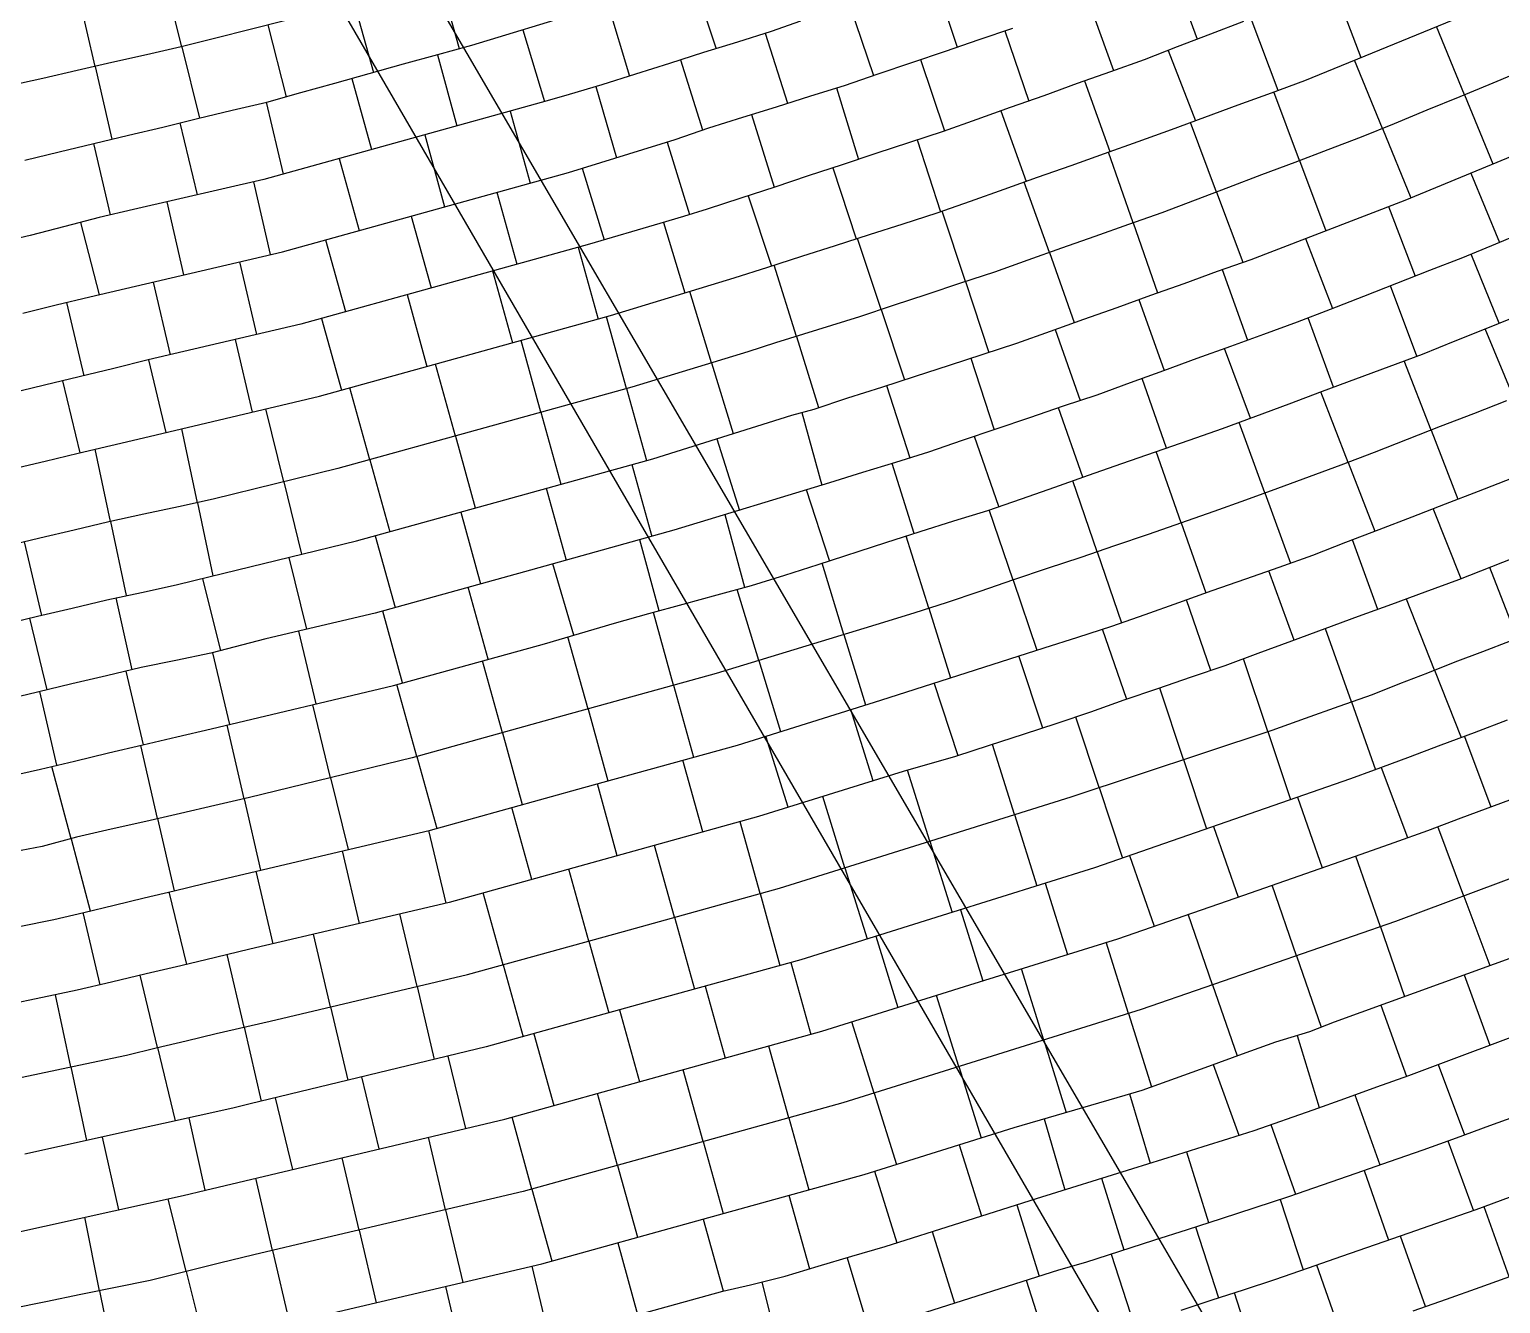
# Model space of a CAD drawing. Extents: x 720124 to 720679, y 1579628 to 1580856.
# Drawn here: x 720287 to 720369.8, y 1580141.3 to 1580213 of the extents above; entities that cross this region are included whole.
import ezdxf

# ---------------------------------------------------------------- set-up
doc = ezdxf.new("R2010")
doc.units = 0
doc.layers.add('10016_0502_PANTES', color=7, linetype='Continuous')
doc.layers.add('AGROCAD PLL', color=7, linetype='Continuous')
doc.layers.add('GT01-0010016-0502', color=30, linetype='Continuous', lineweight=25)

msp = doc.modelspace()

# ---------------------------------------------------------------- linework, layer by layer
at = {"layer": '10016_0502_PANTES'}
for points in [[(720268.439, 1580455.262), (720274.046, 1580394.001), (720275.294, 1580380.364), (720276.016, 1580372.472), (720280.262, 1580326.083), (720285.825, 1580265.298), (720287.867, 1580242.982), (720294.408, 1580231.714), (720294.408, 1580231.714), (720320.137, 1580187.392), (720334.755, 1580162.21), (720355.713, 1580126.107), (720361.404, 1580116.303), (720363.627, 1580112.287), (720365.639, 1580108.498), (720372.713, 1580094.882), (720384.837, 1580071.561)], [(720370.092, 1580124.958), (720369.378, 1580127.339), (720369.06, 1580128.45), (720368.822, 1580129.482), (720368.584, 1580130.276), (720368.187, 1580131.546), (720367.869, 1580132.102), (720367.076, 1580132.737), (720366.203, 1580133.213), (720365.171, 1580133.372), (720363.504, 1580133.451), (720362.234, 1580133.61), (720360.408, 1580134.007), (720359.694, 1580134.245), (720358.979, 1580134.483), (720356.317, 1580135.154), (720350.014, 1580145.954), (720336.727, 1580168.72), (720292.867, 1580243.87)]]:
    msp.add_lwpolyline(points, dxfattribs=at)
at = {"layer": 'AGROCAD PLL', "color": 3, "true_color": 0x00ff00}
for points in [[(720295.611, 1580212.032), (720294.586, 1580216.154)], [(720295.611, 1580212.032), (720294.586, 1580216.154)], [(720310.088, 1580215.952), (720311.217, 1580211.922)], [(720337.915, 1580215.994), (720339.253, 1580212.009)], [(720290.736, 1580210.92), (720289.799, 1580214.992)], [(720290.736, 1580210.92), (720289.799, 1580214.992)], [(720360.456, 1580215.39), (720361.965, 1580211.423)], [(720305.275, 1580214.598), (720306.392, 1580210.588)], [(720319.582, 1580214.431), (720320.801, 1580210.379)], [(720333.179, 1580214.388), (720334.543, 1580210.41)], [(720346.624, 1580214.627), (720348.049, 1580210.684)], [(720300.459, 1580213.254), (720301.485, 1580209.218)], [(720314.796, 1580212.986), (720316.019, 1580208.938)], [(720341.924, 1580212.922), (720343.273, 1580208.975)], [(720309.997, 1580211.582), (720311.092, 1580207.572)], [(720351.116, 1580211.817), (720352.655, 1580207.865)], [(720290.736, 1580210.92), (720291.678, 1580206.827)], [(720337.19, 1580211.312), (720338.541, 1580207.292)], [(720363.181, 1580207.42), (720361.601, 1580211.275)], [(720363.181, 1580207.42), (720361.601, 1580211.275)], [(720305.178, 1580210.25), (720306.295, 1580206.242)], [(720346.419, 1580210.105), (720347.832, 1580206.131)], [(720318.904, 1580209.787), (720320.07, 1580205.784)], [(720332.454, 1580209.71), (720333.703, 1580205.691)], [(720367.804, 1580209.325), (720369.396, 1580205.436)], [(720300.362, 1580208.906), (720301.316, 1580204.861)], [(720314.099, 1580208.405), (720315.221, 1580204.358)], [(720341.712, 1580208.42), (720343.123, 1580204.45)], [(720295.499, 1580207.741), (720296.482, 1580203.696)], [(720353.841, 1580203.847), (720352.372, 1580207.761)], [(720353.841, 1580203.847), (720352.372, 1580207.761)], [(720363.181, 1580207.42), (720364.776, 1580203.525)], [(720309.28, 1580207.069), (720310.402, 1580203.022)], [(720304.462, 1580205.734), (720305.584, 1580201.686)], [(720349.151, 1580202.116), (720347.756, 1580206.104)], [(720349.151, 1580202.116), (720347.756, 1580206.104)], [(720318.151, 1580205.194), (720319.388, 1580201.168)], [(720332.243, 1580205.204), (720333.555, 1580201.209)], [(720358.517, 1580205.617), (720359.997, 1580201.674)], [(720368.148, 1580204.92), (720369.764, 1580201.013)], [(720299.637, 1580204.424), (720300.581, 1580200.329)], [(720344.438, 1580200.446), (720343.026, 1580204.415)], [(720344.438, 1580200.446), (720343.026, 1580204.415)], [(720294.765, 1580203.301), (720295.713, 1580199.187)], [(720313.339, 1580203.836), (720314.462, 1580199.789)], [(720327.494, 1580203.641), (720328.793, 1580199.685)], [(720353.841, 1580203.847), (720355.325, 1580199.894)], [(720308.521, 1580202.501), (720309.643, 1580198.453)], [(720339.713, 1580198.81), (720338.412, 1580202.774)], [(720339.713, 1580198.81), (720338.412, 1580202.774)], [(720363.518, 1580203.032), (720365.028, 1580199.116)], [(720289.903, 1580202.136), (720290.96, 1580198.071)], [(720349.151, 1580202.116), (720350.528, 1580198.178)], [(720303.703, 1580201.165), (720304.825, 1580197.117)], [(720317.922, 1580200.749), (720319.045, 1580196.701)], [(720334.969, 1580197.231), (720333.632, 1580201.234)], [(720334.969, 1580197.231), (720333.632, 1580201.234)], [(720358.853, 1580201.233), (720360.371, 1580197.295)], [(720298.86, 1580199.925), (720299.82, 1580195.835)], [(720344.438, 1580200.446), (720345.841, 1580196.5)], [(720369.76, 1580196.465), (720368.174, 1580200.353)], [(720313.104, 1580199.413), (720314.226, 1580195.365)], [(720330.204, 1580195.718), (720328.952, 1580199.736)], [(720330.204, 1580195.718), (720328.952, 1580199.736)], [(720354.17, 1580199.484), (720355.584, 1580195.507)], [(720293.992, 1580198.783), (720294.953, 1580194.691)], [(720325.427, 1580194.241), (720324.199, 1580198.256)], [(720325.427, 1580194.241), (720324.199, 1580198.256)], [(720339.713, 1580198.81), (720341.021, 1580194.827)], [(720365.115, 1580194.614), (720363.63, 1580198.569)], [(720289.125, 1580197.637), (720290.106, 1580193.512)], [(720308.286, 1580198.077), (720309.408, 1580194.03)], [(720349.463, 1580197.795), (720350.906, 1580193.803)], [(720303.468, 1580196.741), (720304.59, 1580192.694)], [(720320.644, 1580192.786), (720319.521, 1580196.834)], [(720320.644, 1580192.786), (720319.521, 1580196.834)], [(720334.969, 1580197.231), (720336.288, 1580193.286)], [(720344.755, 1580196.113), (720346.177, 1580192.113)], [(720370.576, 1580192.265), (720368.965, 1580196.142)], [(720370.576, 1580192.265), (720368.965, 1580196.142)], [(720298.612, 1580195.551), (720299.574, 1580191.459)], [(720315.825, 1580191.45), (720314.703, 1580195.498)], [(720315.825, 1580191.45), (720314.703, 1580195.498)], [(720330.204, 1580195.718), (720331.452, 1580191.714)], [(720355.747, 1580191.115), (720354.297, 1580195.04)], [(720293.745, 1580194.407), (720294.708, 1580190.309)], [(720311.007, 1580190.115), (720309.885, 1580194.162)], [(720311.007, 1580190.115), (720309.885, 1580194.162)], [(720325.427, 1580194.241), (720326.647, 1580190.254)], [(720340.022, 1580194.504), (720341.332, 1580190.463)], [(720365.92, 1580190.445), (720364.4, 1580194.346)], [(720365.92, 1580190.445), (720364.4, 1580194.346)], [(720288.888, 1580193.218), (720289.867, 1580189.165)], [(720306.189, 1580188.779), (720305.067, 1580192.826)], [(720306.189, 1580188.779), (720305.067, 1580192.826)], [(720320.644, 1580192.786), (720321.766, 1580188.739)], [(720301.348, 1580187.531), (720300.335, 1580191.638)], [(720301.348, 1580187.531), (720300.335, 1580191.638)], [(720315.825, 1580191.45), (720316.947, 1580187.403)], [(720330.503, 1580191.44), (720331.626, 1580187.346)], [(720356.566, 1580186.91), (720355.112, 1580190.88)], [(720356.566, 1580186.91), (720355.112, 1580190.88)], [(720311.007, 1580190.115), (720312.129, 1580186.067)], [(720325.726, 1580189.966), (720326.989, 1580185.931)], [(720341.594, 1580186.148), (720340.223, 1580190.09)], [(720365.92, 1580190.445), (720367.429, 1580186.57)], [(720306.189, 1580188.779), (720307.311, 1580184.731)], [(720320.943, 1580188.511), (720322.065, 1580184.463)], [(720361.259, 1580188.633), (720362.759, 1580184.762)], [(720301.348, 1580187.531), (720302.351, 1580183.458)], [(720347.13, 1580183.6), (720345.762, 1580187.601)], [(720347.13, 1580183.6), (720345.762, 1580187.601)], [(720316.125, 1580187.175), (720317.247, 1580183.128)], [(720332.069, 1580183.101), (720330.776, 1580187.086)], [(720356.566, 1580186.91), (720358.009, 1580182.968)], [(720296.486, 1580186.363), (720297.361, 1580182.238)], [(720311.306, 1580185.839), (720312.428, 1580181.792)], [(720342.392, 1580182.002), (720341.04, 1580185.955)], [(720342.392, 1580182.002), (720341.04, 1580185.955)], [(720327.302, 1580181.594), (720326.185, 1580185.686)], [(720351.859, 1580185.222), (720353.239, 1580181.286)], [(720286.734, 1580184.155), (720287.709, 1580180.02)], [(720306.488, 1580184.503), (720307.61, 1580180.456)], [(720362.915, 1580180.346), (720361.493, 1580184.279)], [(720347.13, 1580183.6), (720348.497, 1580179.6)], [(720301.639, 1580183.284), (720302.628, 1580179.237)], [(720317.668, 1580178.915), (720316.489, 1580182.917)], [(720332.872, 1580178.945), (720331.644, 1580182.963)], [(720332.872, 1580178.945), (720331.644, 1580182.963)], [(720358.221, 1580178.624), (720356.785, 1580182.532)], [(720296.782, 1580182.097), (720297.781, 1580178.028)], [(720342.392, 1580182.002), (720343.737, 1580178.069)], [(720312.858, 1580177.552), (720311.735, 1580181.6)], [(720328.09, 1580177.485), (720326.87, 1580181.476)], [(720328.09, 1580177.485), (720326.87, 1580181.476)], [(720353.523, 1580176.914), (720352.159, 1580180.902)], [(720308.039, 1580176.216), (720306.917, 1580180.264)], [(720287.037, 1580179.858), (720288.012, 1580175.823)], [(720348.793, 1580175.294), (720347.435, 1580179.242)], [(720303.18, 1580175.038), (720302.203, 1580179.137)], [(720318.472, 1580174.75), (720317.343, 1580178.819)], [(720318.472, 1580174.75), (720317.343, 1580178.819)], [(720298.317, 1580173.879), (720297.354, 1580177.916)], [(720313.653, 1580173.414), (720312.531, 1580177.462)], [(720313.653, 1580173.414), (720312.531, 1580177.462)], [(720328.09, 1580177.485), (720329.312, 1580173.484)], [(720308.835, 1580172.079), (720307.713, 1580176.126)], [(720308.835, 1580172.079), (720307.713, 1580176.126)], [(720323.29, 1580176.086), (720324.412, 1580172.039)], [(720351.984, 1580171.905), (720350.645, 1580175.93)], [(720303.98, 1580170.884), (720302.977, 1580174.99)], [(720303.98, 1580170.884), (720302.977, 1580174.99)], [(720318.472, 1580174.75), (720319.594, 1580170.703)], [(720334.513, 1580170.712), (720333.258, 1580174.72)], [(720347.24, 1580170.326), (720345.918, 1580174.299)], [(720313.653, 1580173.414), (720314.775, 1580169.367)], [(720294.25, 1580168.577), (720293.301, 1580172.701)], [(720294.25, 1580168.577), (720293.301, 1580172.701)], [(720329.741, 1580169.218), (720328.487, 1580173.226)], [(720367.796, 1580173.207), (720369.285, 1580169.24)], [(720308.835, 1580172.079), (720309.957, 1580168.031)], [(720324.939, 1580167.827), (720323.817, 1580171.874)], [(720289.38, 1580167.445), (720288.297, 1580171.521)], [(720289.38, 1580167.445), (720288.297, 1580171.521)], [(720337.706, 1580167.31), (720336.453, 1580171.311)], [(720363.115, 1580171.449), (720364.594, 1580167.509)], [(720303.98, 1580170.884), (720304.968, 1580166.838)], [(720320.121, 1580166.491), (720318.999, 1580170.538)], [(720347.24, 1580170.326), (720348.559, 1580166.362)], [(720347.24, 1580170.326), (720348.559, 1580166.362)], [(720332.934, 1580165.816), (720331.679, 1580169.825)], [(720358.399, 1580169.788), (720359.784, 1580165.808)], [(720294.25, 1580168.577), (720295.183, 1580164.523)], [(720315.303, 1580165.155), (720314.181, 1580169.202)], [(720342.477, 1580168.804), (720343.732, 1580164.796)], [(720342.477, 1580168.804), (720343.732, 1580164.796)], [(720310.483, 1580163.826), (720309.521, 1580167.914)], [(720328.152, 1580164.359), (720327.03, 1580168.406)], [(720353.677, 1580168.144), (720355.061, 1580164.167)], [(720367.763, 1580164.222), (720366.306, 1580168.135)], [(720367.763, 1580164.222), (720366.306, 1580168.135)], [(720289.38, 1580167.445), (720290.458, 1580163.388)], [(720305.616, 1580162.68), (720304.655, 1580166.764)], [(720323.334, 1580163.023), (720322.211, 1580167.07)], [(720337.706, 1580167.31), (720338.961, 1580163.302)], [(720337.706, 1580167.31), (720338.961, 1580163.302)], [(720348.955, 1580166.5), (720350.337, 1580162.531)], [(720363.07, 1580162.497), (720361.693, 1580166.472)], [(720363.07, 1580162.497), (720361.693, 1580166.472)], [(720300.749, 1580161.534), (720299.789, 1580165.614)], [(720318.515, 1580161.687), (720317.393, 1580165.734)], [(720332.934, 1580165.816), (720334.189, 1580161.808)], [(720332.934, 1580165.816), (720334.189, 1580161.808)], [(720295.885, 1580160.376), (720294.895, 1580164.454)], [(720313.697, 1580160.351), (720312.575, 1580164.399)], [(720328.152, 1580164.359), (720329.274, 1580160.311)], [(720328.152, 1580164.359), (720329.274, 1580160.311)], [(720344.204, 1580164.943), (720345.459, 1580160.935)], [(720358.346, 1580160.86), (720356.97, 1580164.83)], [(720358.346, 1580160.86), (720356.97, 1580164.83)], [(720339.432, 1580163.45), (720340.687, 1580159.441)], [(720367.763, 1580164.222), (720369.221, 1580160.307)], [(720291.019, 1580159.226), (720290.055, 1580163.292)], [(720308.85, 1580159.127), (720307.889, 1580163.215)], [(720323.334, 1580163.023), (720324.456, 1580158.976)], [(720323.334, 1580163.023), (720324.456, 1580158.976)], [(720353.621, 1580159.223), (720352.246, 1580163.192)], [(720353.621, 1580159.223), (720352.246, 1580163.192)], [(720303.983, 1580157.982), (720303.022, 1580162.069)], [(720334.661, 1580161.956), (720335.915, 1580157.948)], [(720363.07, 1580162.497), (720364.43, 1580158.57)], [(720318.515, 1580161.687), (720319.637, 1580157.64)], [(720318.515, 1580161.687), (720319.637, 1580157.64)], [(720348.889, 1580157.608), (720347.635, 1580161.616)], [(720348.889, 1580157.608), (720347.635, 1580161.616)], [(720299.115, 1580156.841), (720298.166, 1580160.926)], [(720313.697, 1580160.351), (720314.819, 1580156.304)], [(720313.697, 1580160.351), (720314.819, 1580156.304)], [(720329.884, 1580160.48), (720331.006, 1580156.433)], [(720358.346, 1580160.86), (720359.736, 1580156.846)], [(720294.25, 1580155.688), (720293.276, 1580159.759)], [(720344.118, 1580156.114), (720342.863, 1580160.123)], [(720344.118, 1580156.114), (720342.863, 1580160.123)], [(720367.784, 1580159.786), (720369.222, 1580155.82)], [(720308.85, 1580159.127), (720309.816, 1580155.024)], [(720308.85, 1580159.127), (720309.816, 1580155.024)], [(720325.065, 1580159.145), (720326.187, 1580155.097)], [(720339.346, 1580154.621), (720338.091, 1580158.629)], [(720339.346, 1580154.621), (720338.091, 1580158.629)], [(720353.621, 1580159.223), (720355.005, 1580155.228)], [(720303.983, 1580157.982), (720304.954, 1580153.854)], [(720303.983, 1580157.982), (720304.954, 1580153.854)], [(720320.247, 1580157.809), (720321.369, 1580153.762)], [(720334.574, 1580153.127), (720333.32, 1580157.135)], [(720334.574, 1580153.127), (720333.32, 1580157.135)], [(720315.429, 1580156.473), (720316.551, 1580152.426)], [(720358.384, 1580156.38), (720359.617, 1580152.314)], [(720294.25, 1580155.688), (720295.238, 1580151.561)], [(720294.25, 1580155.688), (720295.238, 1580151.561)], [(720310.592, 1580155.211), (720311.572, 1580151.135)], [(720329.773, 1580151.733), (720328.651, 1580155.78)], [(720329.773, 1580151.733), (720328.651, 1580155.78)], [(720289.369, 1580154.604), (720290.253, 1580150.457)], [(720289.369, 1580154.604), (720290.253, 1580150.457)], [(720324.955, 1580150.397), (720323.833, 1580154.445)], [(720324.955, 1580150.397), (720323.833, 1580154.445)], [(720339.346, 1580154.621), (720340.601, 1580150.613)], [(720353.661, 1580154.742), (720355.102, 1580150.757)], [(720366.32, 1580154.731), (720367.802, 1580150.781)], [(720305.73, 1580154.041), (720306.707, 1580149.983)], [(720300.869, 1580152.871), (720301.841, 1580148.831)], [(720320.137, 1580149.061), (720319.015, 1580153.109)], [(720320.137, 1580149.061), (720319.015, 1580153.109)], [(720334.574, 1580153.127), (720335.829, 1580149.119)], [(720361.62, 1580153.025), (720363.038, 1580149.084)], [(720296.001, 1580151.732), (720296.914, 1580147.664)], [(720315.319, 1580147.726), (720314.196, 1580151.773)], [(720315.319, 1580147.726), (720314.196, 1580151.773)], [(720329.773, 1580151.733), (720330.895, 1580147.686)], [(720344.145, 1580151.684), (720345.307, 1580147.685)], [(720356.906, 1580151.357), (720358.291, 1580147.431)], [(720291.12, 1580150.65), (720292.039, 1580146.554)], [(720310.456, 1580146.561), (720309.496, 1580150.643)], [(720310.456, 1580146.561), (720309.496, 1580150.643)], [(720324.955, 1580150.397), (720326.077, 1580146.35)], [(720339.363, 1580150.225), (720340.62, 1580146.211)], [(720366.869, 1580150.44), (720368.3, 1580146.502)], [(720305.589, 1580145.416), (720304.631, 1580149.491)], [(720305.589, 1580145.416), (720304.631, 1580149.491)], [(720352.146, 1580149.829), (720353.385, 1580145.836)], [(720320.137, 1580149.061), (720321.259, 1580145.014)], [(720334.591, 1580148.731), (720335.851, 1580144.708)], [(720362.154, 1580148.775), (720363.527, 1580144.849)], [(720300.721, 1580144.278), (720299.775, 1580148.342)], [(720300.721, 1580144.278), (720299.775, 1580148.342)], [(720315.319, 1580147.726), (720316.441, 1580143.678)], [(720347.376, 1580148.332), (720348.636, 1580144.304)], [(720295.864, 1580143.088), (720294.848, 1580147.178)], [(720295.864, 1580143.088), (720294.848, 1580147.178)], [(720357.428, 1580147.142), (720358.716, 1580143.172)], [(720290.985, 1580142.002), (720290.15, 1580146.139)], [(720290.985, 1580142.002), (720290.15, 1580146.139)], [(720310.456, 1580146.561), (720311.418, 1580142.473)], [(720342.605, 1580146.836), (720343.868, 1580142.827)], [(720370.313, 1580142.787), (720368.912, 1580146.727)], [(720305.589, 1580145.416), (720306.551, 1580141.328)], [(720324.961, 1580146.04), (720326.083, 1580141.992)], [(720337.836, 1580145.334), (720339.104, 1580141.31)], [(720352.67, 1580145.605), (720353.963, 1580141.596)], [(720320.142, 1580144.705), (720321.264, 1580140.657)], [(720365.602, 1580141.111), (720364.191, 1580145.08)], [(720300.721, 1580144.278), (720301.674, 1580140.18)], [(720347.912, 1580144.071), (720349.203, 1580140.066)], [(720295.864, 1580143.088), (720296.873, 1580139.029)], [(720315.319, 1580143.39), (720316.28, 1580139.302)], [(720360.875, 1580139.484), (720359.497, 1580143.445)], [(720290.985, 1580142.002), (720291.809, 1580137.918)], [(720310.451, 1580142.245), (720311.413, 1580138.157)], [(720328.248, 1580142.497), (720329.264, 1580138.412)], [(720343.135, 1580142.594), (720344.407, 1580138.601)], [(720356.133, 1580137.899), (720354.848, 1580141.882)]]:
    msp.add_lwpolyline(points, dxfattribs=at)
at = {"layer": 'AGROCAD PLL', "color": 1, "true_color": 0xff0000}
for points in [[(720324.34, 1580215.964), (720325.677, 1580211.916)], [(720355.783, 1580213.613), (720357.297, 1580209.576)], [(720327.681, 1580208.218), (720328.955, 1580204.121)], [(720322.931, 1580206.662), (720324.185, 1580202.581)], [(720336.988, 1580206.78), (720338.315, 1580202.74)], [(720335.267, 1580192.957), (720336.582, 1580188.881)], [(720361.259, 1580188.633), (720359.721, 1580192.605)], [(720361.259, 1580188.633), (720359.721, 1580192.605)], [(720296.486, 1580186.363), (720295.605, 1580190.521)], [(720296.486, 1580186.363), (720295.605, 1580190.521)], [(720351.859, 1580185.222), (720350.452, 1580189.236)], [(720351.859, 1580185.222), (720350.452, 1580189.236)], [(720367.607, 1580182.074), (720366.041, 1580186.035)], [(720291.598, 1580185.314), (720292.485, 1580181.13)], [(720337.649, 1580180.419), (720336.372, 1580184.487)], [(720337.649, 1580180.419), (720336.372, 1580184.487)], [(720370.772, 1580178.748), (720369.219, 1580182.711)], [(720366.112, 1580176.936), (720364.533, 1580180.938)], [(720323.29, 1580176.086), (720322.152, 1580180.188)], [(720323.29, 1580176.086), (720322.152, 1580180.188)], [(720361.441, 1580175.154), (720359.978, 1580179.27)], [(720344.062, 1580173.674), (720342.719, 1580177.743)], [(720356.728, 1580173.484), (720355.367, 1580177.574)], [(720293.449, 1580172.735), (720292.48, 1580176.879)], [(720339.31, 1580172.12), (720337.958, 1580176.215)], [(720288.583, 1580171.588), (720287.614, 1580175.729)], [(720299.122, 1580169.701), (720298.168, 1580173.843)], [(720299.122, 1580169.701), (720298.168, 1580173.843)], [(720363.083, 1580158.082), (720364.54, 1580154.066)], [(720299.115, 1580156.841), (720300.081, 1580152.682)], [(720299.115, 1580156.841), (720300.081, 1580152.682)], [(720348.889, 1580157.608), (720350.181, 1580153.482)], [(720344.118, 1580156.114), (720345.391, 1580152.046)], [(720329.779, 1580147.376), (720330.928, 1580143.232)], [(720333.057, 1580143.864), (720334.267, 1580139.784)]]:
    msp.add_lwpolyline(points, dxfattribs=at)
at = {"layer": 'AGROCAD PLL', "color": 5, "true_color": 0x0000ff}
for points in [[(720351.322, 1580216.338), (720352.752, 1580212.447)], [(720367.804, 1580209.325), (720366.23, 1580213.165)], [(720367.804, 1580209.325), (720366.23, 1580213.165)], [(720328.444, 1580212.785), (720329.691, 1580208.846)], [(720295.611, 1580212.032), (720296.61, 1580208.011)], [(720323.673, 1580211.287), (720324.915, 1580207.346)], [(720358.517, 1580205.617), (720357.063, 1580209.49)], [(720358.517, 1580205.617), (720357.063, 1580209.49)], [(720290.638, 1580206.574), (720291.585, 1580202.559)], [(720322.724, 1580202.144), (720323.912, 1580198.169)], [(720360.43, 1580192.866), (720358.999, 1580196.761)], [(720351.036, 1580189.44), (720349.667, 1580193.355)], [(720346.315, 1580187.793), (720344.956, 1580191.701)], [(720291.598, 1580185.314), (720290.738, 1580189.37)], [(720291.598, 1580185.314), (720290.738, 1580189.37)], [(720336.829, 1580184.631), (720335.588, 1580188.572)], [(720322.479, 1580180.277), (720321.387, 1580184.276)], [(720291.904, 1580181.003), (720292.79, 1580176.953)], [(720337.649, 1580180.419), (720338.878, 1580176.51)], [(720332.872, 1580178.945), (720334.084, 1580174.978)], [(720366.112, 1580176.936), (720367.611, 1580173.138)], [(720366.112, 1580176.936), (720367.611, 1580173.138)], [(720361.441, 1580175.154), (720362.8, 1580171.332)], [(720361.441, 1580175.154), (720362.8, 1580171.332)], [(720356.728, 1580173.484), (720358.004, 1580169.651)], [(720356.728, 1580173.484), (720358.004, 1580169.651)], [(720342.477, 1580168.804), (720341.24, 1580172.756)], [(720351.984, 1580171.905), (720353.281, 1580168.007)], [(720351.984, 1580171.905), (720353.281, 1580168.007)], [(720299.122, 1580169.701), (720300.049, 1580165.675)], [(720289.369, 1580154.604), (720288.505, 1580158.66)], [(720348.946, 1580153.08), (720350.105, 1580149.188)]]:
    msp.add_lwpolyline(points, dxfattribs=at)
at = {"layer": 'GT01-0010016-0502'}
for points in [[(720286.076, 1580188.268), (720287.928, 1580188.705), (720289.77, 1580189.142), (720291.622, 1580189.579), (720293.464, 1580190.016), (720303.359, 1580192.353), (720311.552, 1580194.624), (720319.744, 1580196.895), (720326.691, 1580199.018), (720328.596, 1580199.621), (720330.5, 1580200.235), (720332.405, 1580200.839), (720334.31, 1580201.453), (720336.215, 1580202.067), (720338.12, 1580202.671), (720340.003, 1580203.34), (720341.886, 1580204.01), (720343.769, 1580204.679), (720345.662, 1580205.349), (720347.545, 1580206.029), (720349.428, 1580206.699), (720351.31, 1580207.368), (720353.182, 1580208.06), (720355.065, 1580208.752), (720356.937, 1580209.443), (720358.809, 1580210.135), (720369.724, 1580214.591)], [(720286.775, 1580205.65), (720288.714, 1580206.12), (720290.663, 1580206.58), (720292.602, 1580207.051), (720294.551, 1580207.511), (720296.49, 1580207.982), (720298.439, 1580208.452), (720300.388, 1580208.912), (720302.316, 1580209.449), (720304.232, 1580209.986), (720306.159, 1580210.523), (720308.086, 1580211.061), (720310.013, 1580211.587), (720311.941, 1580212.124), (720318.102, 1580213.985)], [(720330.438, 1580213.46), (720328.781, 1580212.892), (720326.876, 1580212.288), (720324.971, 1580211.696), (720323.055, 1580211.093), (720321.15, 1580210.489), (720319.245, 1580209.886), (720317.404, 1580209.35), (720316.178, 1580208.982), (720308.205, 1580206.771), (720300.232, 1580204.561), (720292.898, 1580202.87), (720290.959, 1580202.411), (720289.021, 1580201.907), (720287.083, 1580201.403), (720285.133, 1580200.954)], [(720301.395, 1580213.492), (720299.457, 1580212.999), (720297.518, 1580212.506), (720295.58, 1580212.024), (720293.631, 1580211.575), (720291.681, 1580211.138), (720289.731, 1580210.689), (720287.782, 1580210.251), (720285.821, 1580209.813)], [(720355.369, 1580213.458), (720353.497, 1580212.733), (720351.636, 1580212.019), (720349.776, 1580211.295), (720347.882, 1580210.625), (720345.999, 1580209.956), (720344.117, 1580209.275), (720342.234, 1580208.605), (720340.351, 1580207.936), (720338.468, 1580207.266), (720336.563, 1580206.641), (720334.669, 1580206.016), (720332.776, 1580205.379), (720330.871, 1580204.754), (720328.977, 1580204.128), (720327.072, 1580203.503), (720325.178, 1580202.878), (720323.843, 1580202.479), (720322.509, 1580202.079), (720318.556, 1580200.924), (720310.436, 1580198.673), (720302.317, 1580196.422), (720293.717, 1580194.4), (720291.778, 1580193.918), (720289.84, 1580193.448), (720287.891, 1580192.977), (720285.952, 1580192.506)], [(720286.657, 1580197.039), (720288.542, 1580197.498), (720290.426, 1580197.946), (720301.274, 1580200.491), (720309.321, 1580202.722), (720317.367, 1580204.953), (720323.384, 1580206.802), (720325.267, 1580207.471), (720327.183, 1580208.064), (720329.088, 1580208.656), (720331.004, 1580209.259), (720332.909, 1580209.851), (720334.803, 1580210.499), (720336.697, 1580211.146), (720338.59, 1580211.783), (720340.484, 1580212.43), (720342.378, 1580213.078)], [(720371.236, 1580210.742), (720369.387, 1580209.973), (720367.537, 1580209.215), (720365.687, 1580208.458), (720363.838, 1580207.689), (720361.988, 1580206.931), (720360.117, 1580206.217), (720358.245, 1580205.515), (720356.384, 1580204.812), (720354.512, 1580204.099), (720352.641, 1580203.396), (720350.769, 1580202.682), (720348.886, 1580202.024), (720346.992, 1580201.354), (720345.11, 1580200.685), (720343.227, 1580200.015), (720341.344, 1580199.346), (720339.439, 1580198.72), (720337.545, 1580198.084), (720335.651, 1580197.459), (720333.747, 1580196.822), (720332.175, 1580196.332), (720330.604, 1580195.843), (720329.032, 1580195.353), (720327.461, 1580194.863), (720320.933, 1580192.867), (720312.667, 1580190.575), (720304.401, 1580188.283), (720297.38, 1580186.553), (720295.419, 1580186.137), (720293.47, 1580185.711), (720291.509, 1580185.295), (720289.56, 1580184.824), (720287.621, 1580184.364), (720285.672, 1580183.905)], [(720285.549, 1580179.499), (720287.498, 1580179.97), (720289.436, 1580180.43), (720291.386, 1580180.889), (720293.336, 1580181.316), (720295.296, 1580181.732), (720297.213, 1580182.202), (720305.444, 1580184.214), (720313.783, 1580186.526), (720322.122, 1580188.838), (720329.945, 1580191.287), (720331.202, 1580191.631), (720333.096, 1580192.257), (720335.001, 1580192.871), (720336.906, 1580193.486), (720338.811, 1580194.111), (720340.705, 1580194.725), (720342.61, 1580195.34), (720344.492, 1580196.02), (720346.375, 1580196.69), (720348.258, 1580197.359), (720350.141, 1580198.04), (720352.023, 1580198.709), (720353.906, 1580199.39), (720355.789, 1580200.059), (720357.101, 1580200.558), (720364.457, 1580203.394), (720374.179, 1580207.415)], [(720371.391, 1580201.68), (720369.542, 1580200.922), (720367.692, 1580200.153), (720365.832, 1580199.428), (720363.971, 1580198.704), (720362.11, 1580197.968), (720360.239, 1580197.243), (720358.378, 1580196.519), (720356.495, 1580195.838), (720354.623, 1580195.158), (720352.741, 1580194.477), (720350.858, 1580193.785), (720348.975, 1580193.105), (720347.103, 1580192.424), (720345.21, 1580191.788), (720343.316, 1580191.14), (720341.422, 1580190.493), (720339.528, 1580189.857), (720337.634, 1580189.209), (720335.772, 1580188.628), (720333.921, 1580188.059), (720332.059, 1580187.478), (720323.311, 1580184.809), (720314.898, 1580182.476), (720306.486, 1580180.144), (720300.345, 1580178.7), (720297.24, 1580177.886), (720295.28, 1580177.482), (720293.319, 1580177.077), (720291.369, 1580176.617), (720289.431, 1580176.158), (720287.481, 1580175.698), (720285.532, 1580175.227)], [(720285.743, 1580170.924), (720287.66, 1580171.372), (720289.577, 1580171.821), (720291.494, 1580172.28), (720293.422, 1580172.729), (720295.339, 1580173.177), (720297.256, 1580173.626), (720307.528, 1580176.075), (720316.014, 1580178.427), (720319.965, 1580179.591), (720321.892, 1580180.117), (720323.82, 1580180.643), (720325.747, 1580181.17), (720327.674, 1580181.696), (720329.547, 1580182.288), (720331.419, 1580182.891), (720335.24, 1580184.13), (720337.156, 1580184.734), (720339.061, 1580185.337), (720340.966, 1580185.929), (720342.859, 1580186.588), (720344.742, 1580187.246), (720346.636, 1580187.905), (720348.519, 1580188.563), (720350.413, 1580189.222), (720352.295, 1580189.88), (720354.189, 1580190.539), (720356.061, 1580191.23), (720357.933, 1580191.933), (720359.804, 1580192.636), (720361.687, 1580193.327), (720363.559, 1580194.03), (720365.43, 1580194.733), (720367.28, 1580195.468), (720369.119, 1580196.204), (720372.808, 1580197.708)], [(720370.17, 1580192.096), (720368.309, 1580191.371), (720366.438, 1580190.647), (720364.577, 1580189.922), (720362.716, 1580189.197), (720360.845, 1580188.473), (720359.059, 1580187.826), (720357.273, 1580187.169), (720355.476, 1580186.511), (720353.691, 1580185.864), (720350, 1580184.57), (720348.106, 1580183.934), (720346.212, 1580183.286), (720344.319, 1580182.65), (720342.425, 1580182.013), (720340.531, 1580181.366), (720338.637, 1580180.73), (720336.861, 1580180.172), (720335.096, 1580179.625), (720325.688, 1580176.751), (720317.129, 1580174.378), (720308.571, 1580172.005), (720299.427, 1580169.772), (720297.477, 1580169.323), (720295.539, 1580168.874), (720293.589, 1580168.425), (720291.64, 1580167.977), (720289.69, 1580167.528), (720287.752, 1580167.013), (720285.791, 1580166.63)], [(720286.453, 1580162.508), (720288.403, 1580162.902), (720290.105, 1580163.304), (720291.796, 1580163.706), (720293.487, 1580164.119), (720295.178, 1580164.522), (720296.869, 1580164.924), (720309.613, 1580167.936), (720318.245, 1580170.329), (720326.877, 1580172.722), (720334.953, 1580175.25), (720344.142, 1580178.199), (720346.047, 1580178.803), (720347.952, 1580179.406), (720349.835, 1580180.076), (720351.717, 1580180.745), (720353.6, 1580181.415), (720355.494, 1580182.073), (720357.377, 1580182.743), (720359.26, 1580183.412), (720361.12, 1580184.137), (720362.992, 1580184.851), (720364.853, 1580185.575), (720366.724, 1580186.3), (720368.585, 1580187.014), (720370.457, 1580187.738)], [(720371.174, 1580183.484), (720369.313, 1580182.748), (720367.453, 1580182.012), (720365.57, 1580181.321), (720363.698, 1580180.629), (720361.815, 1580179.949), (720359.944, 1580179.257), (720358.061, 1580178.565), (720356.178, 1580177.874), (720354.307, 1580177.182), (720352.413, 1580176.535), (720350.519, 1580175.887), (720348.636, 1580175.24), (720346.742, 1580174.581), (720344.849, 1580173.934), (720342.955, 1580173.309), (720341.05, 1580172.694), (720339.156, 1580172.069), (720336.205, 1580171.241), (720328.066, 1580168.693), (720319.361, 1580166.28), (720310.655, 1580163.866), (720299.448, 1580161.228), (720297.499, 1580160.768), (720295.56, 1580160.297), (720293.611, 1580159.838), (720291.661, 1580159.378), (720289.723, 1580158.918), (720287.762, 1580158.502), (720285.802, 1580158.098)], [(720286.625, 1580154.021), (720288.586, 1580154.437), (720290.536, 1580154.853), (720292.496, 1580155.268), (720294.176, 1580155.67), (720295.856, 1580156.073), (720297.537, 1580156.475), (720300.587, 1580157.183), (720311.698, 1580159.797), (720320.476, 1580162.231), (720329.254, 1580164.665), (720337.457, 1580167.232), (720345.659, 1580169.8), (720356.972, 1580173.565), (720358.855, 1580174.234), (720360.737, 1580174.904), (720362.62, 1580175.573), (720364.169, 1580176.184), (720365.729, 1580176.785), (720367.277, 1580177.396), (720368.837, 1580177.996), (720370.386, 1580178.596)], [(720370.209, 1580174.113), (720368.338, 1580173.41), (720366.466, 1580172.708), (720364.594, 1580172.005), (720362.723, 1580171.302), (720361.378, 1580170.826), (720346.974, 1580165.811), (720338.709, 1580163.223), (720330.443, 1580160.636), (720321.592, 1580158.182), (720312.74, 1580155.728), (720299.449, 1580152.53), (720298.48, 1580152.278), (720296.53, 1580151.851), (720294.581, 1580151.413), (720292.62, 1580150.987), (720290.671, 1580150.549), (720288.721, 1580150.122), (720286.771, 1580149.685)], [(720285.926, 1580145.206), (720287.875, 1580145.644), (720289.836, 1580146.071), (720291.786, 1580146.497), (720293.735, 1580146.935), (720295.685, 1580147.361), (720296.945, 1580147.671), (720313.782, 1580151.658), (720322.707, 1580154.133), (720331.632, 1580156.607), (720339.96, 1580159.214), (720348.289, 1580161.821), (720355.388, 1580164.28), (720361.976, 1580166.57), (720363.848, 1580167.24), (720365.731, 1580167.92), (720367.614, 1580168.623), (720369.485, 1580169.315), (720371.357, 1580170.017)], [(720371.256, 1580165.523), (720363.916, 1580162.79), (720356.76, 1580160.311), (720349.604, 1580157.832), (720341.212, 1580155.205), (720332.821, 1580152.578), (720323.823, 1580150.083), (720314.825, 1580147.589), (720303.475, 1580144.919), (720299.664, 1580144.032), (720297.726, 1580143.55), (720295.787, 1580143.068), (720293.838, 1580142.586), (720291.877, 1580142.182), (720289.927, 1580141.788), (720287.967, 1580141.384), (720286.006, 1580140.99)], [(720286.927, 1580136.915), (720288.888, 1580137.319), (720290.848, 1580137.724), (720292.798, 1580138.117), (720294.759, 1580138.522), (720296.633, 1580138.97), (720299.247, 1580139.61), (720304.438, 1580140.831), (720315.867, 1580143.519), (720324.938, 1580146.034), (720334.009, 1580148.549), (720342.464, 1580151.196), (720348.702, 1580153.007), (720349.66, 1580153.292), (720351.532, 1580153.973), (720353.415, 1580154.653), (720355.298, 1580155.334), (720357.18, 1580156.015), (720359.096, 1580156.596), (720360.484, 1580157.139), (720370.994, 1580160.95)], [(720316.909, 1580139.45), (720326.054, 1580141.985), (720327.621, 1580142.341), (720329.559, 1580142.823), (720331.432, 1580143.382), (720333.316, 1580143.941), (720335.189, 1580144.5), (720343.716, 1580147.187), (720349.125, 1580148.88), (720351.667, 1580149.68), (720353.099, 1580150.124), (720354.53, 1580150.58), (720355.961, 1580151.024), (720359.275, 1580152.193), (720361.072, 1580152.828), (720362.869, 1580153.475), (720364.665, 1580154.111), (720372.525, 1580157.059)], [(720337.079, 1580140.665), (720344.968, 1580143.178), (720346.497, 1580143.614), (720348.402, 1580144.229), (720350.307, 1580144.843), (720352.211, 1580145.457), (720354.116, 1580146.072), (720356.021, 1580146.686), (720357.915, 1580147.3), (720359.809, 1580147.959), (720361.703, 1580148.617), (720363.586, 1580149.276), (720365.479, 1580149.934), (720367.351, 1580150.615), (720369.234, 1580151.307), (720371.106, 1580151.987)], [(720370.316, 1580147.255), (720368.445, 1580146.552), (720366.551, 1580145.893), (720364.668, 1580145.246), (720362.774, 1580144.587), (720360.881, 1580143.929), (720358.998, 1580143.27), (720357.104, 1580142.612), (720355.35, 1580142.043), (720353.585, 1580141.474), (720351.831, 1580140.894)], [(720364.912, 1580140.866), (720366.794, 1580141.535), (720368.677, 1580142.205), (720370.56, 1580142.874)]]:
    msp.add_lwpolyline(points, dxfattribs=at)

doc.saveas('drawing.dxf')
